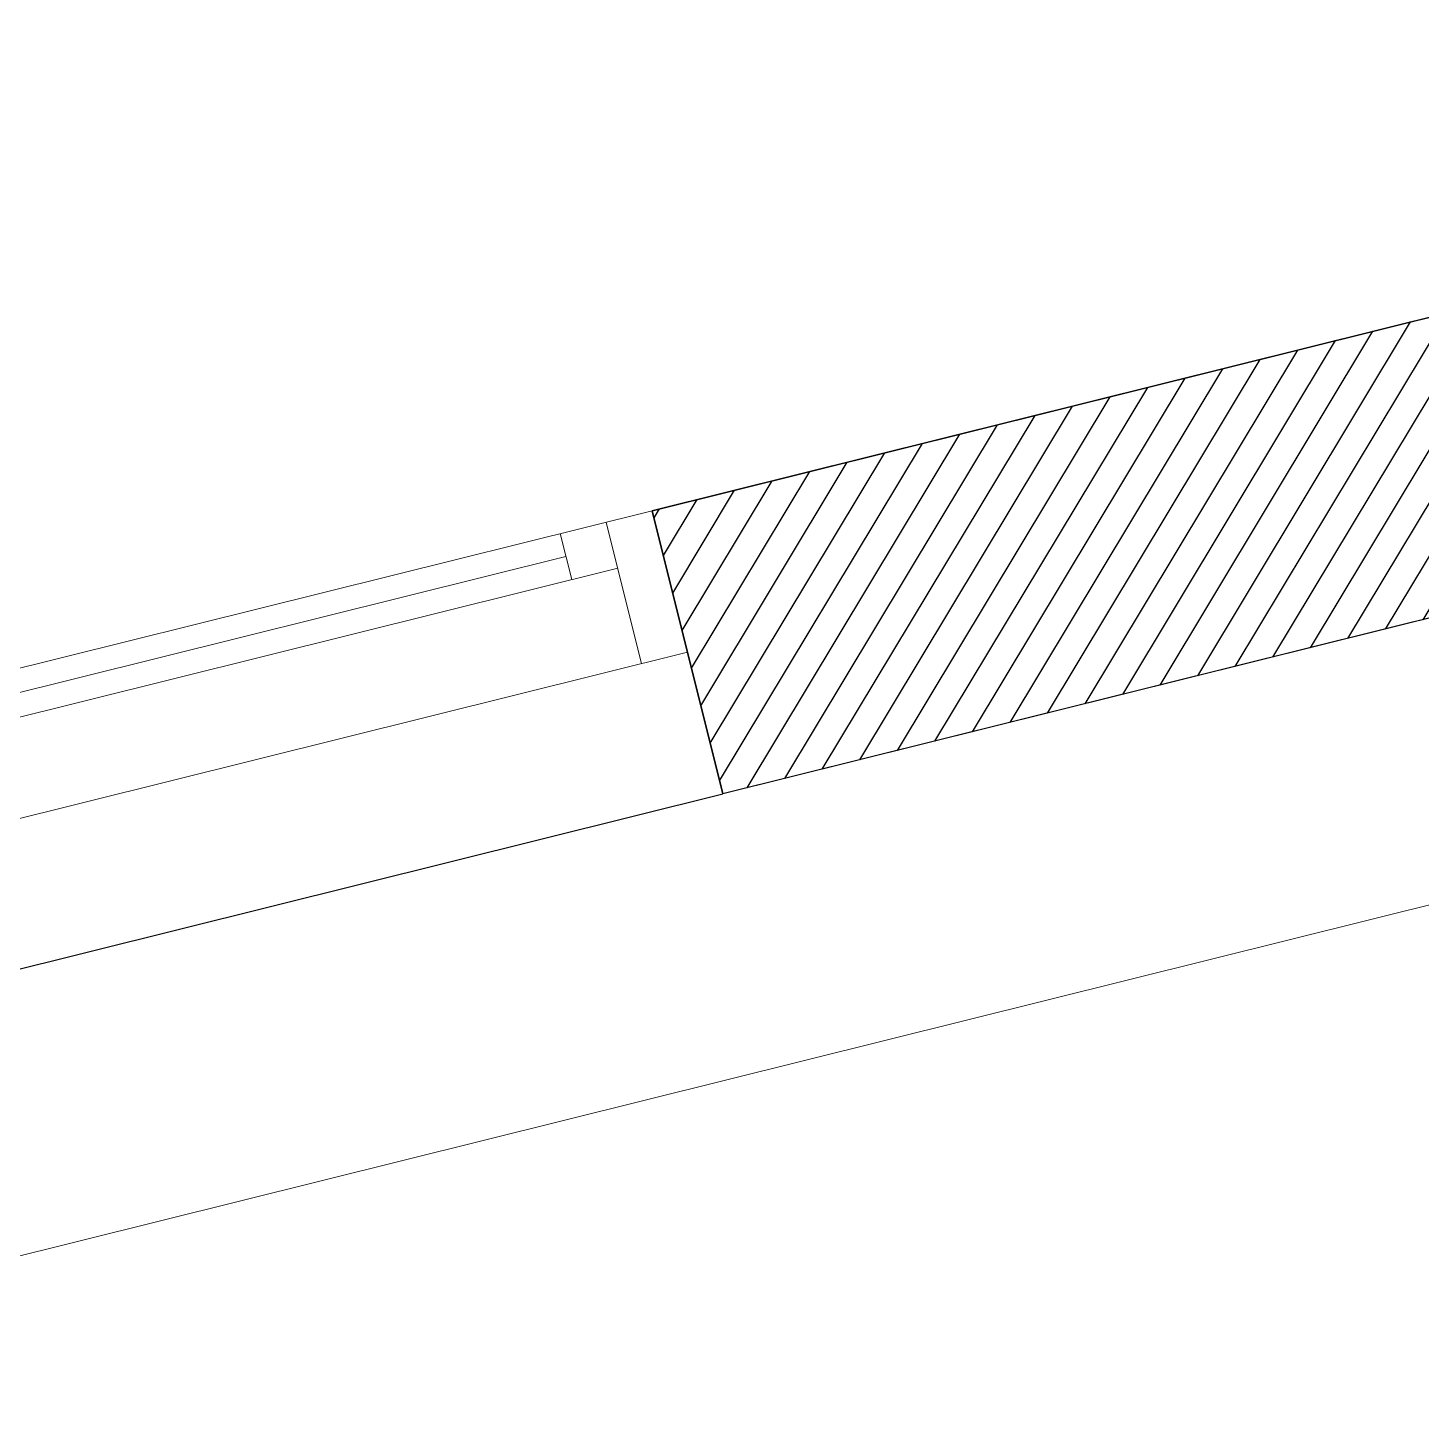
# Model space of a CAD drawing. Header units: inches. Extents: x 122939 to 389145, y 29603 to 574065.
# Drawn here: x 329476 to 330431, y 501645 to 502597 of the extents above; entities that cross this region are included whole.
import ezdxf

# ---------------------------------------------------------------- set-up
doc = ezdxf.new("R2010")
doc.units = ezdxf.units.IN
doc.header["$MEASUREMENT"] = 0
for name, color, linetype, lineweight in [('A-GLAZ', 134, 'Continuous', 18), ('A-WALL-TILE', 8, 'Continuous', 9), ('GRC', 41, 'Continuous', 0)]:
    doc.layers.add(name, color=color, linetype=linetype, lineweight=lineweight)
doc.layers.add('A-WALL', color=7, linetype='Continuous')
doc.layers.add('CQ Wall hatch_CHB', color=8, linetype='Continuous')

# ---------------------------------------------------------------- blocks, each defined once
blk = doc.blocks.new('floor plan')
at = {"layer": 'CQ Wall hatch_CHB'}
h = blk.add_hatch(dxfattribs=at)
h.set_pattern_fill('ANSI31', color=8, scale=150, angle=166.0285767170143)
h.set_pattern_definition([(225, (-40481.27870395232, -100842.3191461275), (13.25825214724776, -13.25825214724777), [])])
h.paths.add_polyline_path([(2898.340990000812, -377.8886846925016), (2898.340990000637, -177.8886846922687), (4268.349824971345, -177.8886846925598), (4268.349824971636, -277.8886846917449), (4218.349824770936, -277.8886846920359), (4218.349824771227, -227.8929560512188), (3618.612470962864, -227.8929560511024), (3618.341841426503, -377.8886846927344)])
blk.add_line((1893.615089633386, -568.5696362950839, -1.606029541243506e-07), (3438.581839674094, -568.5696363002644, -1.466518336033709e-07))
at = {"layer": 'A-GLAZ'}
for p, q in [((2898.340962975752, -177.8928521375055, -1.466518336033711e-07), (1848.340990000695, -177.8886846929672, -1.466518336033711e-07)), ((2833.340962976217, -177.8927814325434, -1.466518336033711e-07), (2833.340962986113, -210.3927814323106, -1.466518336033711e-07)), ((2865.840962975752, -177.8927814216004, -1.466518336033711e-07), (2865.84096299659, -277.8886139765382, -1.466518198900858e-07)), ((2833.340962980641, -194.1428521591588, -1.466518336033711e-07), (1913.340990005934, -194.138684671896, -1.466518336033711e-07)), ((2865.840962986462, -210.3928521482158, -1.466518336033711e-07), (1880.840990011697, -210.3886846818496, -1.466518336033711e-07)), ((2898.340962996823, -277.8886846930836, -1.466518198900858e-07), (1848.340990021476, -277.8845172474394, -1.466518198900858e-07))]:
    blk.add_line(p, q, dxfattribs=at)
at = {"layer": 'A-WALL'}
for p, q in [((4268.349824971636, -177.8886846928508, -1.46651833603371e-07), (2898.340990000521, -177.8886846923269, -1.466518336033711e-07)), ((2898.340990000928, -177.8886846922687, -1.466518336033711e-07), (2898.340990000812, -377.8886846925016, -1.466518336033711e-07)), ((1848.340990000521, -377.888684699079, -1.466518336033711e-07), (2898.340990000928, -377.8886849502451, -1.466518336033711e-07)), ((3618.341841426503, -377.8886846927344), (2898.340990000812, -377.8886846925016, -1.466518336033711e-07))]:
    blk.add_line(p, q, dxfattribs=at)
at = {"layer": 'A-WALL', "elevation": -1.466518336033709e-07}
blk.add_lwpolyline([(2898.340990000812, -377.8886846925016), (2898.340990000637, -177.8886846922687), (4268.349824971345, -177.8886846925598), (4268.349824971636, -277.8886846917449), (4218.349824770936, -277.8886846920359), (4218.349824771227, -227.8929560512188), (3618.612470962864, -227.8929560511024), (3618.341841426503, -377.8886846927344)], close=True, dxfattribs=at)
at = {"layer": 'A-WALL-TILE'}
blk.add_line((1848.340990000404, -377.8886846932583, -2.93303667206742e-07), (2898.340990001045, -377.8886846926762, -2.93303667206742e-07), dxfattribs=at)

msp = doc.modelspace()

# ---------------------------------------------------------------- block references
at = {"layer": 'GRC', "rotation": 13.9714232829857}
msp.add_blockref('floor plan', (327048.2482514727, 501739.4836074101, 1.466518336033709e-07), dxfattribs=at)

doc.saveas('drawing.dxf')
